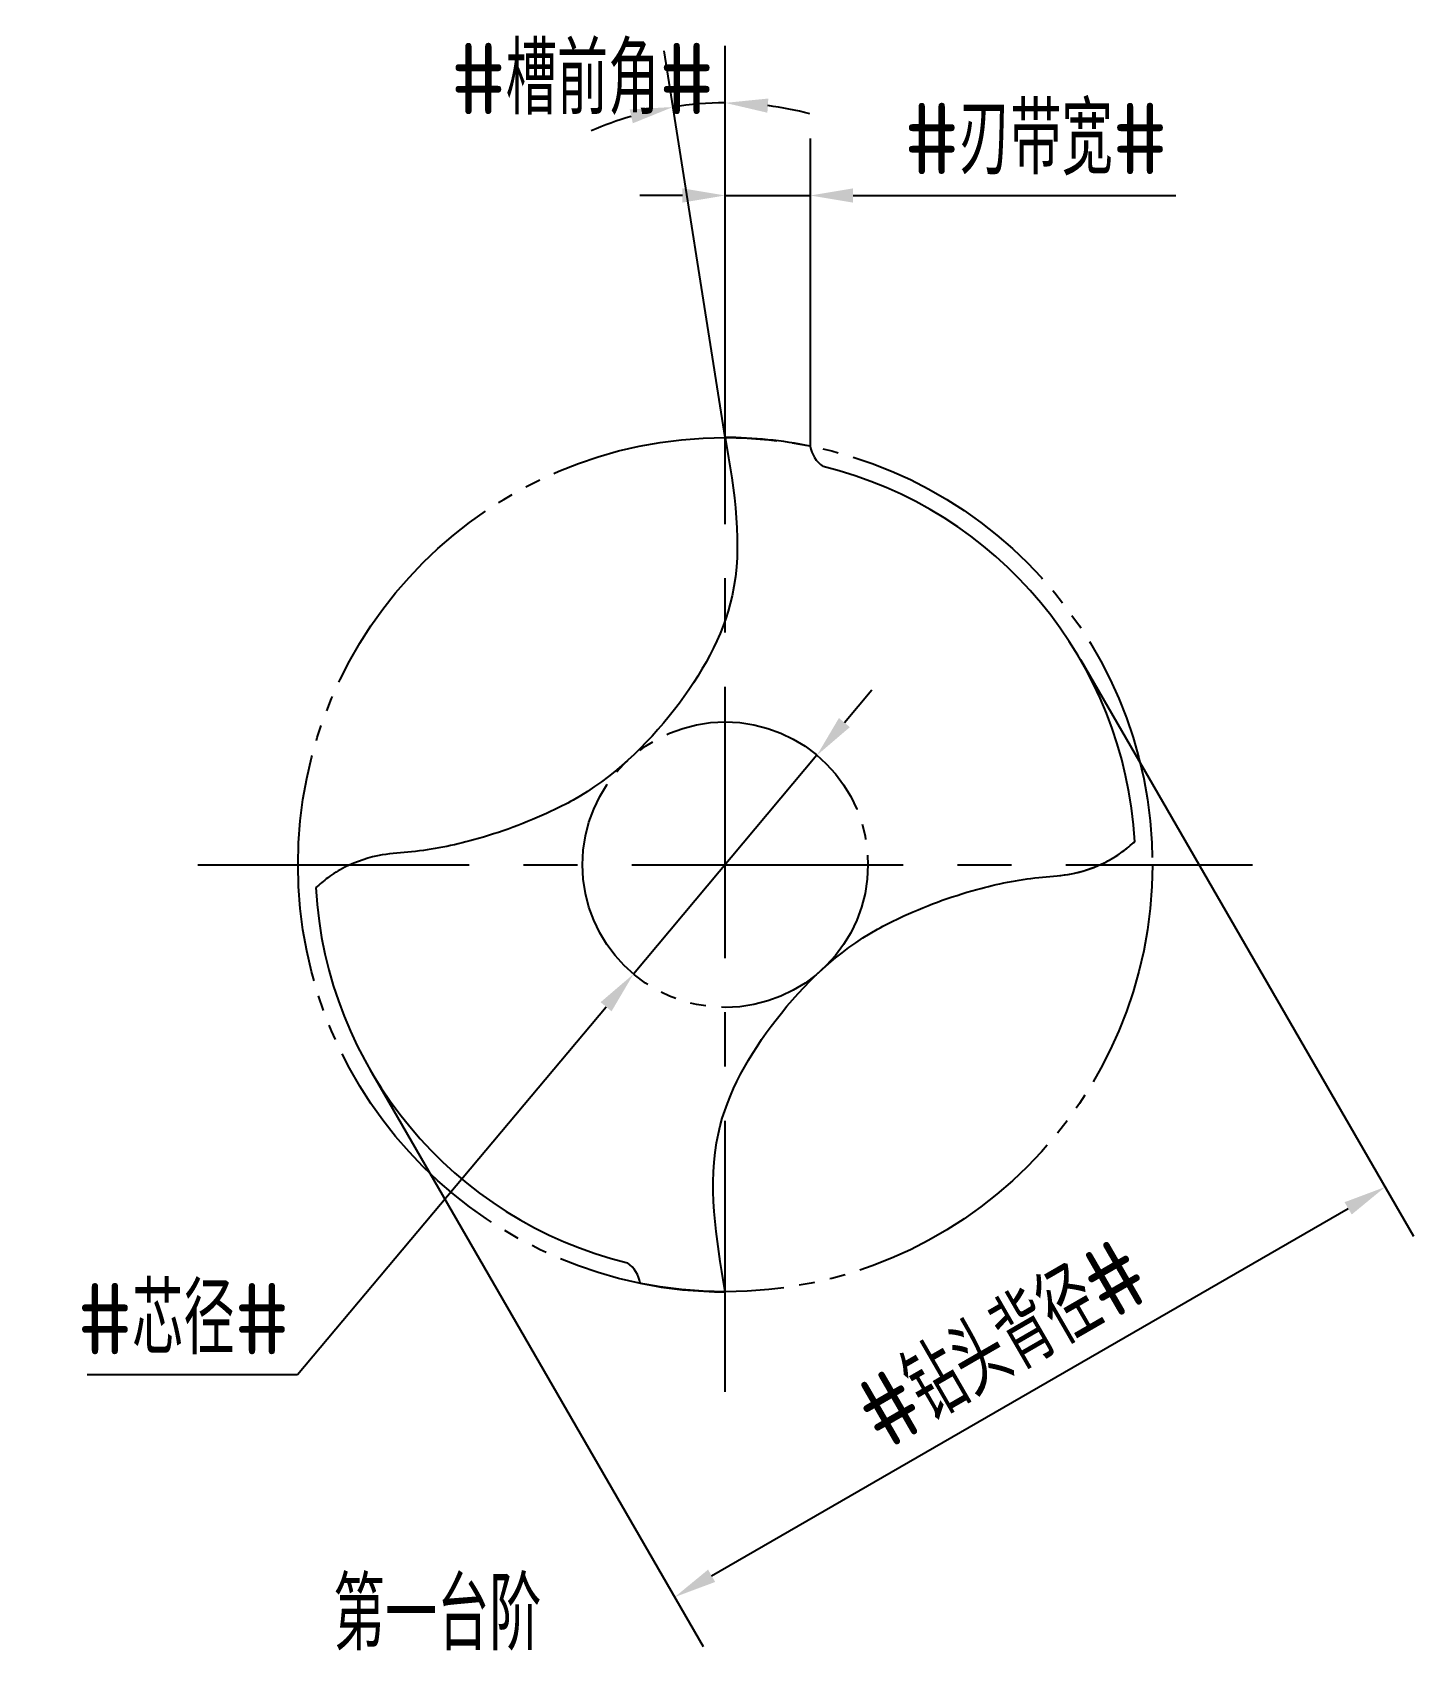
# Model space of a CAD drawing. Header units: millimetres. Extents: x 1711.4 to 1759.9, y 2427.2 to 2484.
import ezdxf

# ---------------------------------------------------------------- set-up
doc = ezdxf.new("R2010")
doc.units = ezdxf.units.MM
for name, pattern in [('ACAD_ISO04W100', [30, 24, -3, 0, -3]), ('CENTER', [50.8, 31.75, -6.35, 6.35, -6.35]), ('JIS_09_08', [10.75, 8, -0.55, 0.55, -0.55, 0.55, -0.55])]:
    doc.linetypes.add(name, pattern=pattern)
for name, color, linetype in [('中心线', 2, 'ACAD_ISO04W100'), ('保护层', 7, 'Continuous'), ('标注', 7, 'Continuous'), ('虚线轮廓', 1, 'Continuous'), ('轮廓', 4, 'Continuous')]:
    doc.layers.add(name, color=color, linetype=linetype)
doc.styles.add('CFST0', font='gbenor.shx', dxfattribs={"bigfont": 'gbcbig.shx'})
doc.dimstyles.new('TYToolDesignC1-1', dxfattribs={"dimtxt": 2.5, "dimasz": 1.5, "dimexe": 2, "dimexo": 0, "dimtad": 1, "dimtoh": 1, "dimdec": 3, "dimdsep": 46, "dimtxsty": 'CFST0', "dimcen": 2.502, "dimclrd": 3, "dimclre": 3, "dimclrt": 3, "dimazin": 2, "dimtfac": 1, "dimtdec": 3, "dimtmove": 0, "dimatfit": 3, "dimfxl": 1, "dimarcsym": 0})

# ---------------------------------------------------------------- blocks, each defined once
blk = doc.blocks.new('*D4')
at = {"layer": 'Defpoints', "color": 0, "transparency": 16777216}
for p in [(1738.914, 2458.623), (1732.474, 2450.943)]:
    blk.add_point(p, dxfattribs=at)
at = {"layer": '标注', "color": 3, "lineweight": -2, "transparency": 16777216}
for p, q in [((1739.878, 2459.773), (1740.842, 2460.922)), ((1738.914, 2458.623), (1732.474, 2450.943)), ((1720.677, 2436.874), (1731.511, 2449.794)), ((1713.287, 2436.874), (1720.677, 2436.874))]:
    blk.add_line(p, q, dxfattribs=at)
at = {"layer": '标注', "color": 3, "transparency": 16777216}
for points in [[(1739.687, 2459.933), (1740.07, 2459.612), (1738.914, 2458.623)], [(1731.319, 2449.954), (1731.702, 2449.633), (1732.474, 2450.943)]]:
    blk.add_solid(points, dxfattribs=at)
at = {"layer": '标注', "color": 3, "transparency": 16777216, "insert": (1716.67, 2438.832), "char_height": 2.5, "attachment_point": 5, "style": 'CFST0'}
blk.add_mtext('#芯径#', dxfattribs=at)
blk = doc.blocks.new('*D1')
at = {"layer": 'Defpoints', "color": 0, "transparency": 16777216}
for p in [(1735.08, 2481.519), (1735.694, 2469.783), (1735.694, 2469.783), (1735.694, 2468.843), (1735.974, 2468.013)]:
    blk.add_point(p, dxfattribs=at)
at = {"layer": '标注', "color": 3, "lineweight": -2, "transparency": 16777216}
for q in [(1735.694, 2483.535), (1733.546, 2483.366)]:
    blk.add_line((1735.694, 2469.783), q, dxfattribs=at)
for start, end in [(90, 98.9892), (75.3632, 82.6816), (106.3077, 113.6261)]:
    blk.add_arc((1735.694, 2469.783), 11.751, start, end, dxfattribs=at)
at = {"layer": '标注', "color": 3, "transparency": 16777216}
for points in [[(1732.34, 2481.306), (1732.449, 2480.818), (1733.858, 2481.39)], [(1737.175, 2481.189), (1737.207, 2481.688), (1735.694, 2481.535)]]:
    blk.add_solid(points, dxfattribs=at)
at = {"layer": '标注', "color": 3, "transparency": 16777216, "insert": (1730.684, 2482.371), "char_height": 2.5, "attachment_point": 5, "style": 'CFST0'}
blk.add_mtext('#槽前角#', dxfattribs=at)
blk = doc.blocks.new('*D3')
at = {"layer": 'Defpoints', "color": 0, "transparency": 16777216}
for p in [(1748.174, 2461.983), (1723.224, 2447.583), (1758.866, 2443.464)]:
    blk.add_point(p, dxfattribs=at)
at = {"layer": '标注', "color": 3, "lineweight": -2, "transparency": 16777216}
for p, q in [((1748.174, 2461.983), (1759.866, 2441.732)), ((1723.224, 2447.583), (1734.918, 2427.329)), ((1735.217, 2429.811), (1757.567, 2442.714))]:
    blk.add_line(p, q, dxfattribs=at)
at = {"layer": '标注', "color": 3, "transparency": 16777216}
for points in [[(1757.442, 2442.931), (1757.692, 2442.498), (1758.866, 2443.464)], [(1735.092, 2430.027), (1735.342, 2429.594), (1733.918, 2429.061)]]:
    blk.add_solid(points, dxfattribs=at)
at = {"layer": '标注', "color": 3, "transparency": 16777216, "insert": (1745.406, 2437.97), "char_height": 2.5, "attachment_point": 5, "rotation": 30, "style": 'CFST0'}
blk.add_mtext('#钻头背径#', dxfattribs=at)
blk = doc.blocks.new('*D2')
at = {"layer": 'Defpoints', "color": 0, "transparency": 16777216}
for p in [(1738.684, 2478.283), (1735.694, 2469.783), (1738.684, 2469.483)]:
    blk.add_point(p, dxfattribs=at)
at = {"layer": '标注', "color": 3, "lineweight": -2, "transparency": 16777216}
for p, q in [((1735.694, 2469.783), (1735.694, 2480.283)), ((1738.684, 2469.483), (1738.684, 2480.283)), ((1734.194, 2478.283), (1732.694, 2478.283)), ((1735.694, 2478.283), (1738.684, 2478.283)), ((1740.184, 2478.283), (1751.519, 2478.283))]:
    blk.add_line(p, q, dxfattribs=at)
at = {"layer": '标注', "color": 3, "transparency": 16777216}
for points in [[(1734.194, 2478.533), (1734.194, 2478.033), (1735.694, 2478.283)], [(1740.184, 2478.533), (1740.184, 2478.033), (1738.684, 2478.283)]]:
    blk.add_solid(points, dxfattribs=at)
at = {"layer": '标注', "color": 3, "transparency": 16777216, "insert": (1746.602, 2480.255), "char_height": 2.5, "attachment_point": 5, "style": 'CFST0'}
blk.add_mtext('#刃带宽#', dxfattribs=at)

msp = doc.modelspace()

# ---------------------------------------------------------------- linework, layer by layer
at = {"layer": '中心线', "linetype": 'CENTER', "ltscale": 0.3}
for p, q in [((1735.6944, 2436.2651), (1735.6944, 2473.3012)), ((1717.1763, 2454.7831), (1754.2124, 2454.7831))]:
    msp.add_line(p, q, dxfattribs=at)
at = {"layer": '虚线轮廓', "color": 7, "linetype": 'JIS_09_08'}
for radius in [15, 5.0128]:
    msp.add_circle((1735.6944, 2454.7831), radius, dxfattribs=at)
at = {"layer": '轮廓'}
for centre, radius, start, end in [((1735.6944, 2454.7831), 15, 78.52166, 90), ((1739.738, 2469.6497), 1.0717, 188.9384, 235.41088), ((1735.6944, 2454.7831), 14.4, 3.21366, 76.19846), ((1747.0018, 2458.8807), 4.5, 274.46406, 313.01548), ((1735.6944, 2454.7831), 14.4, 183.21366, 256.19846), ((1731.6507, 2439.9166), 1.0717, 8.9384, 55.41088), ((1735.6944, 2454.7831), 15, 258.52166, 270)]:
    msp.add_arc(centre, radius, start, end, dxfattribs=at)
for points in [[(1735.6944, 2469.7831), (1735.9363, 2464.2211), (1733.9104, 2460.2319), (1730.3519, 2457.0506), (1729.5879, 2456.6596), (1726.8562, 2455.6532), (1724.6837, 2455.236), (1723.6515, 2455.1251), (1722.3333, 2454.6897), (1721.7393, 2454.3243), (1721.317, 2453.9759)], [(1735.6944, 2439.7831), (1735.4524, 2445.3452), (1737.4784, 2449.3344), (1741.0368, 2452.5157), (1741.8008, 2452.9067), (1744.5326, 2453.9131), (1746.705, 2454.3303), (1747.7373, 2454.4412), (1749.0555, 2454.8766), (1749.6494, 2455.242), (1750.0717, 2455.5904)]]:
    msp.add_spline(points, degree=3, dxfattribs=at)

# ---------------------------------------------------------------- texts
at = {"layer": '保护层', "color": 3, "insert": (1721.926, 2429.7338), "char_height": 2.53935, "width": 9.313526, "attachment_point": 1, "style": 'CFST0'}
msp.add_mtext('第一台阶', dxfattribs=at)

# ---------------------------------------------------------------- dimensions: what is measured, and where the dimension line sits
at = {"layer": '标注'}
dim = msp.add_angular_dim_2l(base=(1735.0801, 2481.5185), line1=((1735.6944, 2469.7831), (1735.6944, 2468.8431)), line2=((1735.6944, 2469.7831), (1735.9744, 2468.0131)), text='#槽前角#', dimstyle='TYToolDesignC1-1', dxfattribs=at)
dim.commit()
dim.dimension.update_dxf_attribs({"geometry": '*D1', "text_midpoint": (1730.6844, 2480.4131), "dimtype": 162})
dim = msp.add_linear_dim(base=(1738.6844, 2478.2831), p1=(1735.6944, 2469.7831), p2=(1738.6844, 2469.4831), text='#刃带宽#', dimstyle='TYToolDesignC1-1', dxfattribs=at)
dim.commit()
dim.dimension.update_dxf_attribs({"geometry": '*D2', "text_midpoint": (1746.6017, 2480.2547)})
dim = msp.add_linear_dim(base=(1758.8662, 2443.4644), p1=(1723.2244, 2447.5831), p2=(1748.1744, 2461.9831), angle=30, text='#钻头背径#', dimstyle='TYToolDesignC1-1', dxfattribs=at)
dim.commit()
dim.dimension.update_dxf_attribs({"geometry": '*D3', "text_midpoint": (1746.3922, 2436.2626), "dimtype": 160})
dim = msp.add_diameter_dim_2p(p1=(1738.9144, 2458.6231), p2=(1732.4744, 2450.9431), text='#芯径#', dimstyle='TYToolDesignC1-1', dxfattribs=at)
dim.commit()
dim.dimension.update_dxf_attribs({"geometry": '*D4', "text_midpoint": (1716.6698, 2436.8744), "dimtype": 163})

doc.saveas('drawing.dxf')
